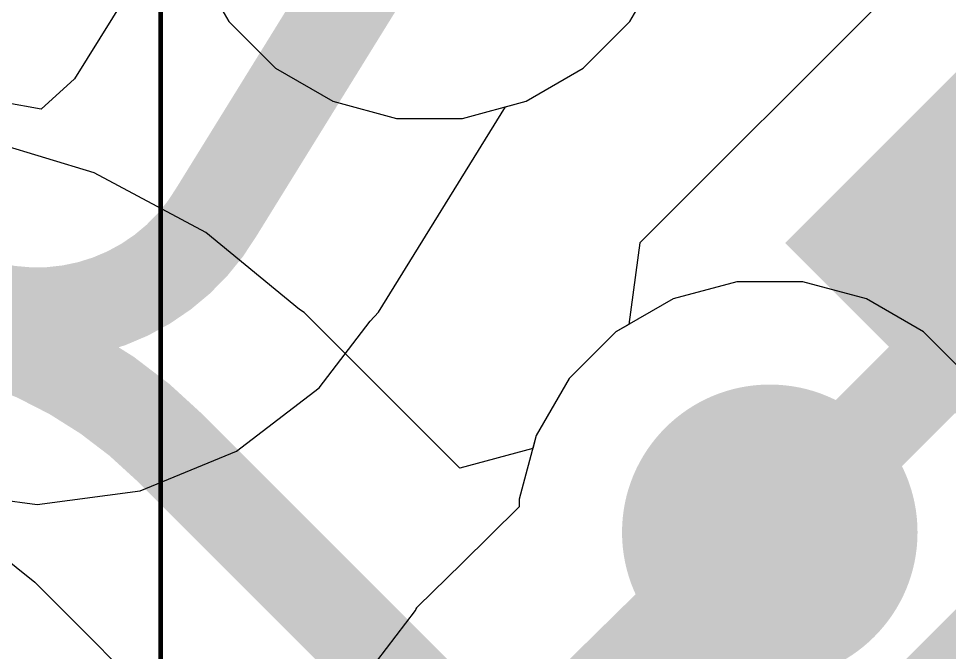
# Model space of a CAD drawing. Header units: inches. Extents: x -7 to 348, y -14 to 159.
# Drawn here: x 45.444 to 47.974, y 31.708 to 33.43 of the extents above; entities that cross this region are included whole.
import ezdxf

# ---------------------------------------------------------------- set-up
doc = ezdxf.new("R2010")
doc.units = ezdxf.units.IN
for name, color, linetype in [('Bottom Layer', 5, 'Continuous'), ('Bottom Solder', 6, 'Continuous'), ('Dimension', 6, 'Continuous'), ('Drill Drawing', 1, 'Continuous'), ('Fabrication', 76, 'Continuous'), ('Mechanical 4', 56, 'Continuous'), ('Top Layer', 1, 'Continuous'), ('Top Overlay', 2, 'Continuous'), ('Top Paste', 8, 'Continuous'), ('Top Solder', 216, 'Continuous'), ('Via Holes', 16, 'Continuous')]:
    doc.layers.add(name, color=color, linetype=linetype)

msp = doc.modelspace()

# ---------------------------------------------------------------- hatches: boundary and pattern name
at = {"layer": 'Bottom Layer'}
h = msp.add_hatch(color=5, dxfattribs=at)
edge = h.paths.add_edge_path()
edge.add_arc((47.4861, 32.0343), 0.3, 0, 360)
at = {"layer": 'Bottom Solder'}
h = msp.add_hatch(color=6, dxfattribs=at)
edge = h.paths.add_edge_path()
edge.add_arc((47.4861, 32.0343), 0.4016, 0, 360)
at = {"layer": 'Top Layer'}
msp.add_hatch(color=1, dxfattribs=at).paths.add_polyline_path([(48.2375, 32.255), (47.6718, 32.8207), (48.1668, 33.3157), (48.7325, 32.75)])
h = msp.add_hatch(color=1, dxfattribs=at)
edge = h.paths.add_edge_path()
edge.add_arc((47.4861, 32.0343), 0.3, 0, 360)
at = {"layer": 'Top Paste'}
msp.add_hatch(color=8, dxfattribs=at).paths.add_polyline_path([(48.2375, 32.255), (47.6718, 32.8207), (48.1668, 33.3157), (48.7325, 32.75)])
at = {"layer": 'Top Solder'}
msp.add_hatch(color=216, dxfattribs=at).paths.add_polyline_path([(48.2375, 32.1113), (47.5281, 32.8207), (48.1668, 33.4594), (48.8761, 32.75)])
at = {"layer": 'Via Holes'}
h = msp.add_hatch(color=7, dxfattribs=at)
edge = h.paths.add_edge_path()
edge.add_arc((47.4861, 32.0343), 0.15, 0, 360)

# ---------------------------------------------------------------- linework, layer by layer
at = {"layer": 'Bottom Layer'}
for p, q in [((45.8849, 33.7322), (45.5966, 33.2664)), ((47.1059, 33.4222), (47.1955, 33.5775)), ((46.9791, 33.2954), (47.1059, 33.4222)), ((46.8238, 33.2058), (46.9791, 33.2954)), ((45.5966, 33.2664), (45.5053, 33.1841)), ((45.5053, 33.1841), (45.4053, 33.2022)), ((46.7681, 33.1909), (46.8238, 33.2058)), ((46.4226, 32.6325), (46.7681, 33.1909)), ((47.3964, 32.7153), (47.2232, 32.6689)), ((47.5757, 32.7153), (47.3964, 32.7153)), ((47.7489, 32.6689), (47.5757, 32.7153)), ((47.2232, 32.6689), (47.0679, 32.5792)), ((47.9042, 32.5792), (47.7489, 32.6689)), ((46.4001, 32.6083), (46.4226, 32.6325)), ((46.2611, 32.4273), (46.4001, 32.6083)), ((47.0679, 32.5792), (46.9411, 32.4524)), ((48.031, 32.4524), (47.9042, 32.5792)), ((46.9411, 32.4524), (46.8515, 32.2971)), ((46.0366, 32.255), (46.2611, 32.4273)), ((46.8515, 32.2971), (46.8051, 32.1239)), ((45.7752, 32.1467), (46.0366, 32.255)), ((45.2141, 32.1467), (45.4947, 32.1098)), ((45.4947, 32.1098), (45.7752, 32.1467)), ((46.8051, 32.1239), (46.8051, 32.1032)), ((46.8051, 32.1032), (46.6487, 31.9495)), ((46.6487, 31.9495), (46.5296, 31.8325)), ((46.5263, 31.8294), (46.5231, 31.8245)), ((46.528, 31.8306), (46.5263, 31.8294)), ((46.5296, 31.8325), (46.528, 31.8306)), ((46.5226, 31.8222), (46.3588, 31.6087)), ((46.5237, 31.8238), (46.5226, 31.8222)), ((46.5231, 31.8245), (46.5237, 31.8238))]:
    msp.add_line(p, q, dxfattribs=at)
at = {"layer": 'Bottom Layer', "const_width": 0.254}
for points in [[(45.9821, 32.905), (46.5609, 33.8404)], [(46.8927, 31.4631), (47.4801, 32.0403)]]:
    msp.add_lwpolyline(points, dxfattribs=at)
msp.add_lwpolyline([(45.9822, 32.905, -0.411354), (45.2106, 32.7034)], format="xyb", dxfattribs=at)
at = {"layer": 'Bottom Layer', "const_width": 0.127}
for points in [[(45.9186, 32.905, 1), (46.0456, 32.905, 1)], [(45.9187, 32.905, 1), (46.0457, 32.905, 1)], [(47.4166, 32.0403, 1), (47.5436, 32.0403, 1)]]:
    msp.add_lwpolyline(points, format="xyb", close=True, dxfattribs=at)
at = {"layer": 'Dimension', "const_width": 0.254}
for points in [[(58.31, 19.467, 1), (13.31, 19.467, 1)], [(54.5603, 19.4669, 1), (17.0603, 19.4669, 1)]]:
    msp.add_lwpolyline(points, format="xyb", close=True, dxfattribs=at)
msp.add_lwpolyline([(16.6537, 0.3073), (52.7161, 36.3698)], dxfattribs=at)
at = {"layer": 'Drill Drawing', "const_width": 0.0508}
for points in [[(47.2321, 32.2883), (47.7401, 32.2883)], [(47.2321, 32.2883), (47.4861, 31.7803)], [(47.4861, 31.7803), (47.7401, 32.2883)]]:
    msp.add_lwpolyline(points, dxfattribs=at)
at = {"layer": 'Drill Drawing', "const_width": 0.0254}
for points in [[(47.2194, 32.2883, 1), (47.2448, 32.2883, 1)], [(47.2194, 32.2883, 1), (47.2448, 32.2883, 1)], [(47.7274, 32.2883, 1), (47.7528, 32.2883, 1)], [(47.7274, 32.2883, 1), (47.7528, 32.2883, 1)], [(47.4734, 31.7803, 1), (47.4988, 31.7803, 1)], [(47.4734, 31.7803, 1), (47.4988, 31.7803, 1)]]:
    msp.add_lwpolyline(points, format="xyb", close=True, dxfattribs=at)
at = {"layer": 'Fabrication', "const_width": 0.0127}
msp.add_lwpolyline([(45.8304, 31.0421), (45.8304, 36.6983)], dxfattribs=at)
msp.add_lwpolyline([(45.8304, 31.0421), (45.8304, 36.6983)], dxfattribs=at)
msp.add_lwpolyline([(45.8304, 31.0421), (45.8304, 36.6983)], dxfattribs=at)
msp.add_lwpolyline([(45.8304, 31.0421), (45.8304, 36.6983)], dxfattribs=at)
at = {"layer": 'Mechanical 4', "const_width": 0.0127}
for points in [[(50.811, 19.55, 1), (20.811, 19.55, 1)], [(50.811, 19.55, 1), (20.811, 19.55, 1)], [(50.811, 19.55, 1), (20.811, 19.55, 1)], [(50.811, 19.55, 1), (20.811, 19.55, 1)], [(50.8248, 19.5385, 1), (20.8248, 19.5385, 1)], [(50.8248, 19.5385, 1), (20.8248, 19.5385, 1)], [(50.8248, 19.5385, 1), (20.8248, 19.5385, 1)], [(50.8248, 19.5385, 1), (20.8248, 19.5385, 1)]]:
    msp.add_lwpolyline(points, format="xyb", close=True, dxfattribs=at)
at = {"layer": 'Top Layer'}
for p, q in [((47.9815, 33.6692), (47.133, 32.8207)), ((45.9263, 33.5775), (46.016, 33.4222)), ((47.1059, 33.4222), (47.1955, 33.5775)), ((46.016, 33.4222), (46.1428, 33.2954)), ((46.9791, 33.2954), (47.1059, 33.4222)), ((46.1428, 33.2954), (46.2981, 33.2058)), ((46.8238, 33.2058), (46.9791, 33.2954)), ((46.2981, 33.2058), (46.4713, 33.1594)), ((46.6506, 33.1594), (46.8238, 33.2058)), ((46.4713, 33.1594), (46.6506, 33.1594)), ((45.6499, 33.0111), (45.3204, 33.111)), ((45.9536, 32.8487), (45.6499, 33.0111)), ((46.2082, 32.6398), (45.9536, 32.8487)), ((47.133, 32.8207), (47.1029, 32.5994)), ((47.133, 32.8207), (47.133, 32.8207)), ((46.2208, 32.6313), (46.2082, 32.6398)), ((46.6437, 32.2085), (46.2208, 32.6313)), ((47.1029, 32.5994), (47.0679, 32.5792)), ((47.0679, 32.5792), (46.9411, 32.4524)), ((46.9411, 32.4524), (46.8515, 32.2971)), ((46.8515, 32.2971), (46.842, 32.2617)), ((46.842, 32.2617), (46.6437, 32.2085)), ((45.3548, 32.0056), (45.4883, 31.8989)), ((45.4883, 31.8989), (45.4883, 31.8989)), ((45.4883, 31.8989), (45.4883, 31.8988)), ((45.4883, 31.8988), (45.614, 31.7732)), ((45.614, 31.7732), (47.967, 29.4201))]:
    msp.add_line(p, q, dxfattribs=at)
for points, const_width in [([(23.9597, 38.6755, -0.53877), (58.0622, 22.8854)], 2.032), ([(44.9553, 32.6281, -0.203622), (45.8546, 32.2651)], 0.254)]:
    msp.add_lwpolyline(points, format="xyb", dxfattribs=dict(at, const_width=const_width))
at = {"layer": 'Top Layer', "const_width": 0.254}
for points in [[(47.4861, 32.0343), (48.1757, 32.7239)], [(45.8546, 32.2651), (48.3333, 29.7864)]]:
    msp.add_lwpolyline(points, dxfattribs=at)
at = {"layer": 'Top Layer', "const_width": 0.127}
for points in [[(45.7911, 32.2651, 1), (45.9181, 32.2651, 1)], [(45.7911, 32.2651, 1), (45.9181, 32.2651, 1)], [(47.4226, 32.0343, 1), (47.5496, 32.0343, 1)]]:
    msp.add_lwpolyline(points, format="xyb", close=True, dxfattribs=at)
at = {"layer": 'Top Overlay', "const_width": 0.254}
msp.add_lwpolyline([(50.8104, 19.4669, 1), (20.8103, 19.4669, 1)], format="xyb", close=True, dxfattribs=at)

doc.saveas('drawing.dxf')
